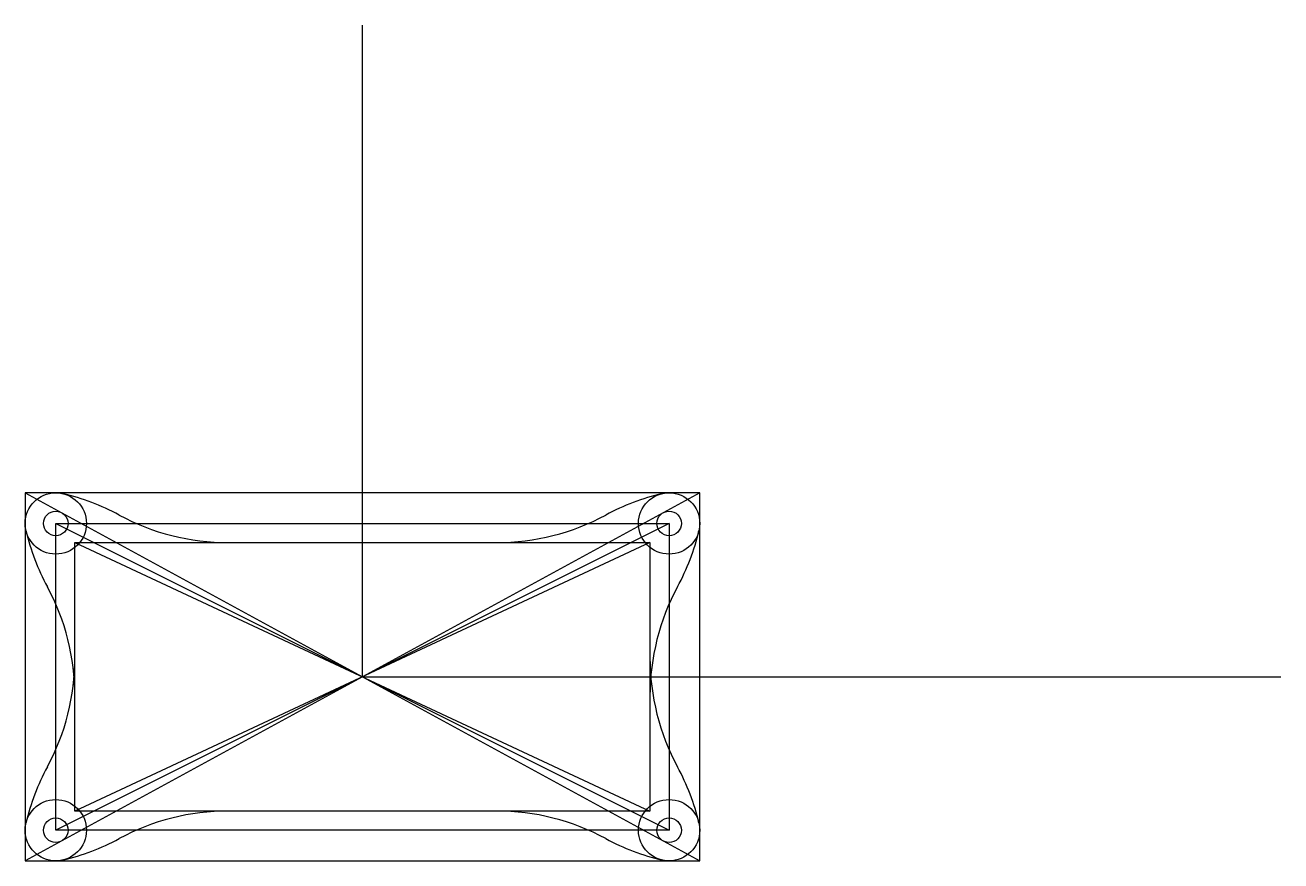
# Model space of a CAD drawing. Header units: millimetres. Extents: x -44 to 120, y -24 to 85.
import ezdxf

# ---------------------------------------------------------------- set-up
doc = ezdxf.new("R2010")
doc.units = ezdxf.units.MM
doc.header["$MEASUREMENT"] = 0
doc.layers.add('Placa DXF v3_Sketch1', color=7, linetype='Continuous')
doc.layers.add('Placa DXF v3_Sketch2', color=7, linetype='Continuous')

msp = doc.modelspace()

# ---------------------------------------------------------------- linework, layer by layer
at = {"layer": 'Placa DXF v3_Sketch1'}
for p, q in [((0, 0), (0, 84.98)), ((44, 24), (-44, 24)), ((44, 24), (-44, -24)), ((-44, 24), (-44, -24)), ((-44, 24), (44, -24)), ((44, -24), (44, 24)), ((40, 20), (-40, -20)), ((-40, 20), (40, 20)), ((-40, -20), (-40, 20)), ((-40, 20), (40, -20)), ((40, 20), (40, -20)), ((-37.5, 17.5), (37.5, 17.5)), ((-37.5, -17.5), (-37.5, 17.5)), ((-37.5, 17.5), (37.5, -17.5)), ((37.5, 17.5), (-37.5, -17.5)), ((37.5, 17.5), (37.5, -17.5)), ((0, 0), (119.79, 0)), ((37.5, -17.5), (-37.5, -17.5)), ((40, -20), (-40, -20)), ((-44, -24), (44, -24))]:
    msp.add_line(p, q, dxfattribs=at)
for radius in [4, 1.6]:
    msp.add_circle((40, 20), radius, dxfattribs=at)
for centre, start, end in [((46, -5.3), 103.3493, 118.3627), ((17.5, 47.5), 270, 298.3627), ((14.7, 26), 331.6373, 346.6507), ((67.5, -2.5), 151.6373, 180)]:
    msp.add_arc(centre, 30, start, end, dxfattribs=at)
msp.add_point((0, 0), dxfattribs=at)
msp.add_point((0, 0), dxfattribs=at)
msp.add_point((0, 0), dxfattribs=at)
msp.add_point((0, 0), dxfattribs=at)
at = {"layer": 'Placa DXF v3_Sketch2'}
for p, q in [((0, 0), (0, 84.98)), ((-37.5, 17.5), (37.5, 17.5)), ((-37.5, -17.5), (-37.5, 17.5)), ((37.5, 17.5), (37.5, -17.5)), ((0, 0), (119.79, 0)), ((37.5, -17.5), (-37.5, -17.5))]:
    msp.add_line(p, q, dxfattribs=at)
for centre, radius in [((-40, 20), 4), ((40, 20), 4), ((-40, 20), 1.6), ((40, 20), 1.6), ((-40, -20), 4), ((40, -20), 4), ((-40, -20), 1.6), ((40, -20), 1.6)]:
    msp.add_circle(centre, radius, dxfattribs=at)
for centre, start, end in [((-46, -5.3), 61.6373, 76.6507), ((46, -5.3), 103.3493, 118.3627), ((-17.5, 47.5), 241.6373, 270), ((17.5, 47.5), 270, 298.3627), ((-14.7, 26), 193.3493, 208.3627), ((14.7, 26), 331.6373, 346.6507), ((-67.5, -2.5), 0, 28.3627), ((67.5, -2.5), 151.6373, 180), ((-67.5, 2.5), 331.6373, 0), ((67.5, 2.5), 180, 208.3627), ((-14.7, -26), 151.6373, 166.6507), ((14.7, -26), 13.3493, 28.3627), ((-17.5, -47.5), 90, 118.3627), ((17.5, -47.5), 61.6373, 90), ((-46, 5.3), 283.3493, 298.3627), ((46, 5.3), 241.6373, 256.6507)]:
    msp.add_arc(centre, 30, start, end, dxfattribs=at)
msp.add_point((0, 0), dxfattribs=at)

doc.saveas('drawing.dxf')
